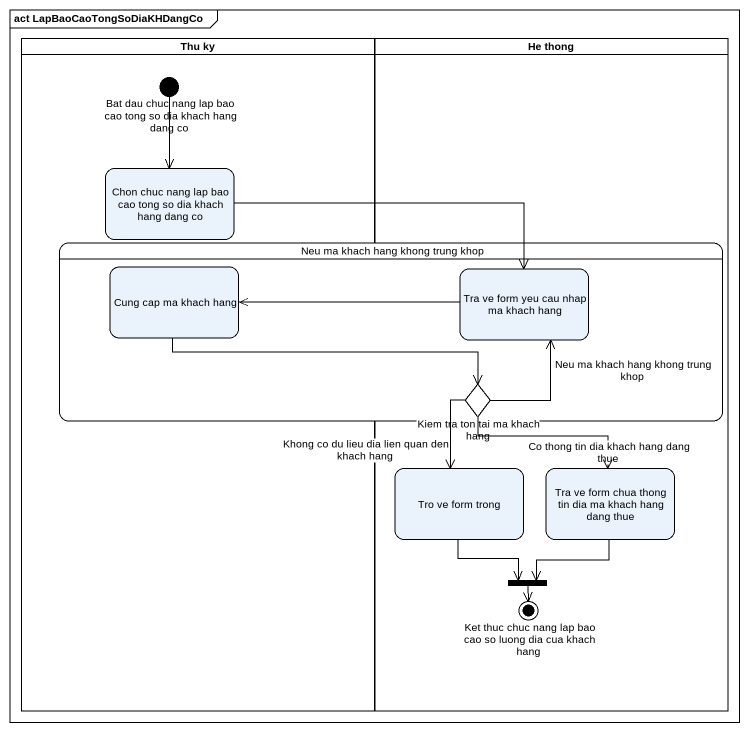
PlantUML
@startuml
mainframe act LapBaoCaoTongSoDiaKHDangCo
hide empty description
state "Thu ky" as Thu_ky <<partition>> {
  state "Bat dau chuc nang lap bao cao tong so dia khach hang dang co" as Bat_dau_chuc_nang_lap_bao <<start>>
  state "Chon chuc nang lap bao cao tong so dia khach hang dang co" as Chon_chuc_nang_lap_bao_cao
}
state "He thong" as He_thong <<partition>> {
  state "Tro ve form trong" as Tro_ve_form_trong
  state "Tra ve form chua thong tin dia ma khach hang dang thue" as Tra_ve_form_chua_thong_tin
  state fork1 <<join>>
  state "Ket thuc chuc nang lap bao cao so luong dia cua khach hang" as Ket_thuc_chuc_nang_lap_bao <<end>>
}
state "Neu ma khach hang khong trung khop" as Neu_ma_khach_hang_khong {
  state "Cung cap ma khach hang" as Cung_cap_ma_khach_hang
  state "Tra ve form yeu cau nhap ma khach hang" as Tra_ve_form_yeu_cau_nhap_ma
  state "Kiem tra ton tai ma khach hang" as Kiem_tra_ton_tai_ma_khach <<choice>>
}
Bat_dau_chuc_nang_lap_bao --> Chon_chuc_nang_lap_bao_cao
Chon_chuc_nang_lap_bao_cao -right-> Tra_ve_form_yeu_cau_nhap_ma
Cung_cap_ma_khach_hang -right-> Kiem_tra_ton_tai_ma_khach
Tra_ve_form_yeu_cau_nhap_ma -left-> Cung_cap_ma_khach_hang
Kiem_tra_ton_tai_ma_khach -up-> Tra_ve_form_yeu_cau_nhap_ma : Neu ma khach hang khong trung khop
Kiem_tra_ton_tai_ma_khach --> Tro_ve_form_trong : Khong co du lieu dia lien quan den khach hang
Kiem_tra_ton_tai_ma_khach --> Tra_ve_form_chua_thong_tin : Co thong tin dia khach hang dang thue
Tro_ve_form_trong --> fork1
Tra_ve_form_chua_thong_tin --> fork1
fork1 --> Ket_thuc_chuc_nang_lap_bao
@enduml
